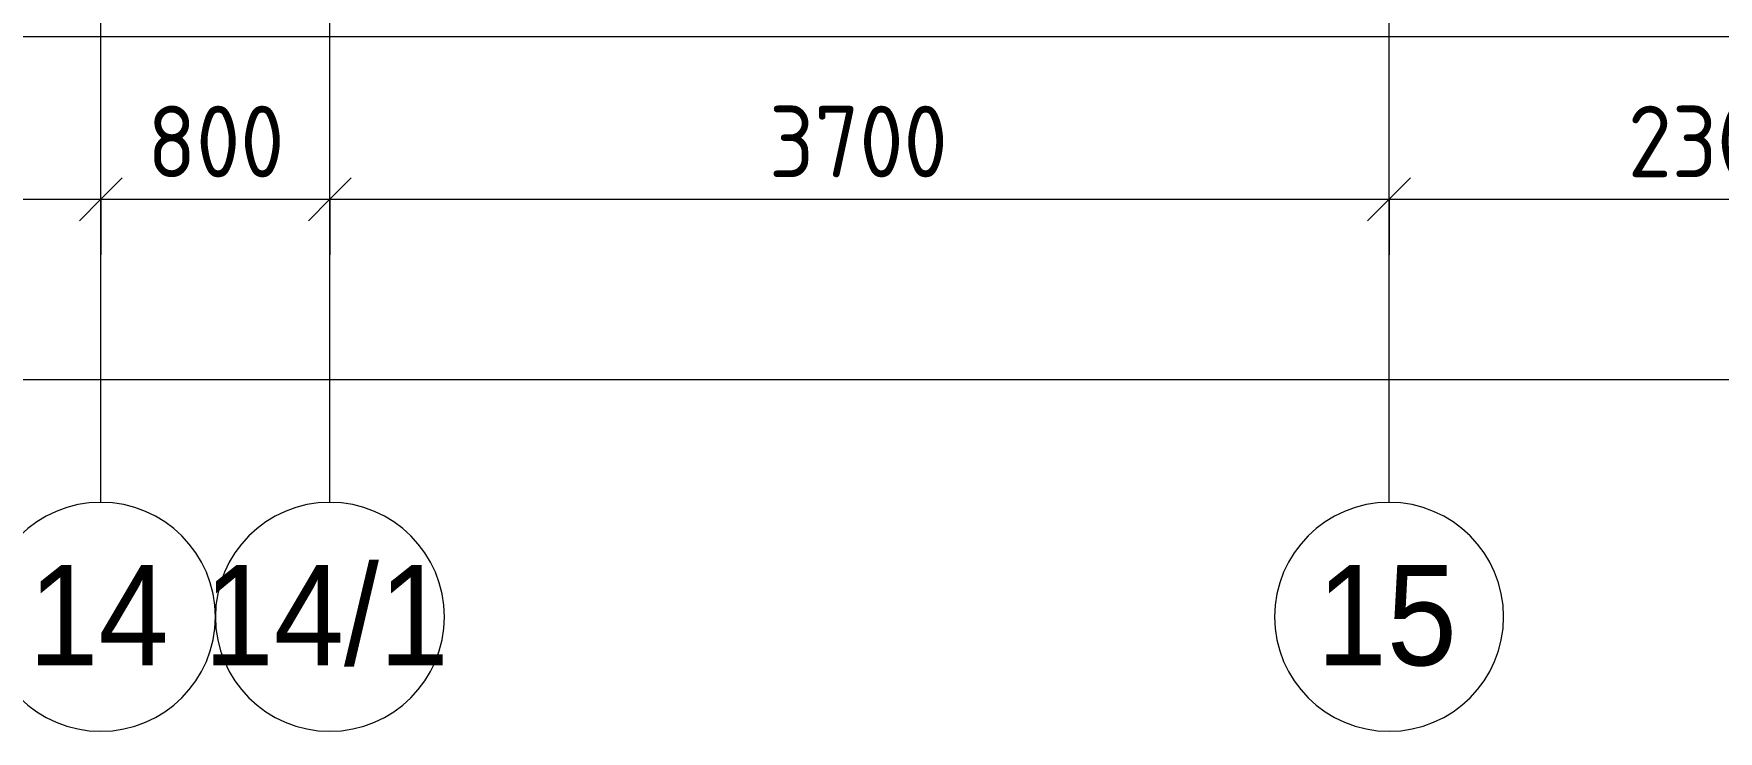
# Model space of a CAD drawing. Header units: millimetres. Extents: x 35881 to 234190, y -8553 to 29063.
# Drawn here: x 47425 to 53310, y -2706 to -269 of the extents above; entities that cross this region are included whole.
import ezdxf

# ---------------------------------------------------------------- set-up
doc = ezdxf.new("R2010")
doc.units = ezdxf.units.MM
for name, color, linetype, lineweight in [('A-ANNO-DIMS', 7, 'Continuous', 9), ('A-ANNO-DIMS-100', 7, 'Continuous', 9), ('A-WALL', 7, 'Continuous', 9), ('Оси', 7, 'Continuous', 9), ('Оси-1', 7, 'Continuous', 20)]:
    doc.layers.add(name, color=color, linetype=linetype, lineweight=lineweight)
doc.styles.add('Arial', font='arial.ttf', dxfattribs={"width": 0.9, "height": 350})
doc.styles.add('ISOCPEUR', font='isocpeur.ttf', dxfattribs={"width": 0.9, "height": 250})
doc.dimstyles.new('ISO-2_5_0_9К_БОЛЬШОЙ', dxfattribs={"dimscale": 304.8, "dimtxt": 248.995294, "dimasz": 0.492126, "dimexe": 0.393701, "dimexo": 0.984252, "dimgap": 0, "dimtad": 1, "dimdec": 0, "dimrnd": 10, "dimzin": 0, "dimdsep": 46, "dimtxsty": 'ISOCPEUR', "dimblk1": 'OBLIQUE', "dimblk2": 'OBLIQUE', "dimsah": 1, "dimcen": 0.09, "dimdle": 0.393701, "dimazin": 0, "dimtfac": 1, "dimtdec": 4, "dimtix": 1, "dimtmove": 0, "dimatfit": 3, "dimfxl": 1, "dimtvp": 1, "dimtolj": 1, "dimtzin": 0, "dimarcsym": 2})

# ---------------------------------------------------------------- blocks, each defined once
blk = doc.blocks.new('Ось сетки - D8-29747960-План размещения напольных электротехнических лючков и розеток 1 этажа в осях 12-23')
at = {"layer": 'Оси-1'}
for start, end in [(360, 180), (180, 360)]:
    blk.add_arc((0, 0), 4, start, end, dxfattribs=at)
blk = doc.blocks.new('DIMBLOCK4-План размещения напольных электротехнических лючков и розеток 1 этажа в осях 12-23')
at = {"layer": 'A-ANNO-DIMS-100'}
for p, q in [((43160, -1041.2), (43160, -727.3)), ((47660, -1041.2), (47660, -727.3)), ((43160, -847.3), (47660, -847.3)), ((43160, -847.3), (43160, -1041.2)), ((47660, -847.3), (47660, -1041.2))]:
    blk.add_line(p, q, dxfattribs=at)
at = {"layer": 'A-ANNO-DIMS-100', "lineweight": 20}
for p, q in [((43160, -847.3), (43235, -772.3)), ((47660, -847.3), (47735, -772.3)), ((43160, -847.3), (43085, -922.3)), ((47660, -847.3), (47585, -922.3))]:
    blk.add_line(p, q, dxfattribs=at)
at = {"layer": 'A-ANNO-DIMS-100', "color": 0, "insert": (45082, -520.7), "char_height": 250, "width": 787.208, "attachment_point": 1, "line_spacing_factor": 1.149209, "style": 'ISOCPEUR'}
blk.add_mtext('4500', dxfattribs=at)
blk = doc.blocks.new('_Oblique')
at = {"color": 0, "linetype": 'ByBlock', "lineweight": -2}
blk.add_line((-0.5, -0.5), (0.5, 0.5), dxfattribs=at)
blk = doc.blocks.new('DIMBLOCK5-План размещения напольных электротехнических лючков и розеток 1 этажа в осях 12-23')
at = {"layer": 'A-ANNO-DIMS-100'}
for p, q in [((47660, -1041.2), (47660, -727.3)), ((48460, -1041.2), (48460, -727.3)), ((47660, -847.3), (48460, -847.3)), ((47660, -847.3), (47660, -1041.2)), ((48460, -847.3), (48460, -1041.2))]:
    blk.add_line(p, q, dxfattribs=at)
at = {"layer": 'A-ANNO-DIMS-100', "lineweight": 20}
for p, q in [((47660, -847.3), (47735, -772.3)), ((48460, -847.3), (48535, -772.3)), ((47660, -847.3), (47585, -922.3)), ((48460, -847.3), (48385, -922.3))]:
    blk.add_line(p, q, dxfattribs=at)
at = {"layer": 'A-ANNO-DIMS-100', "color": 0, "insert": (47823, -520.7), "char_height": 250, "width": 568.858, "attachment_point": 1, "line_spacing_factor": 1.149209, "style": 'ISOCPEUR'}
blk.add_mtext('800', dxfattribs=at)
blk = doc.blocks.new('DIMBLOCK6-План размещения напольных электротехнических лючков и розеток 1 этажа в осях 12-23')
at = {"layer": 'A-ANNO-DIMS-100'}
for p, q in [((48460, -1041.2), (48460, -727.3)), ((52160, -1041.2), (52160, -727.3)), ((48460, -847.3), (52160, -847.3)), ((48460, -847.3), (48460, -1041.2)), ((52160, -847.3), (52160, -1041.2))]:
    blk.add_line(p, q, dxfattribs=at)
at = {"layer": 'A-ANNO-DIMS-100', "lineweight": 20}
for p, q in [((48460, -847.3), (48535, -772.3)), ((52160, -847.3), (52235, -772.3)), ((48460, -847.3), (48385, -922.3)), ((52160, -847.3), (52085, -922.3))]:
    blk.add_line(p, q, dxfattribs=at)
at = {"layer": 'A-ANNO-DIMS-100', "color": 0, "insert": (49994, -520.7), "char_height": 250, "width": 758.478, "attachment_point": 1, "line_spacing_factor": 1.149209, "style": 'ISOCPEUR'}
blk.add_mtext('3700', dxfattribs=at)
blk = doc.blocks.new('DIMBLOCK7-План размещения напольных электротехнических лючков и розеток 1 этажа в осях 12-23')
at = {"layer": 'A-ANNO-DIMS-100'}
for p, q in [((52160, -1041.2), (52160, -727.3)), ((54460, -1041.2), (54460, -727.3)), ((52160, -847.3), (54460, -847.3)), ((52160, -847.3), (52160, -1041.2)), ((54460, -847.3), (54460, -1041.2))]:
    blk.add_line(p, q, dxfattribs=at)
at = {"layer": 'A-ANNO-DIMS-100', "lineweight": 20}
for p, q in [((52160, -847.3), (52235, -772.3)), ((54460, -847.3), (54535, -772.3)), ((52160, -847.3), (52085, -922.3)), ((54460, -847.3), (54385, -922.3))]:
    blk.add_line(p, q, dxfattribs=at)
at = {"layer": 'A-ANNO-DIMS-100', "color": 0, "insert": (52994, -520.7), "char_height": 250, "width": 758.478, "attachment_point": 1, "line_spacing_factor": 1.149209, "style": 'ISOCPEUR'}
blk.add_mtext('2300', dxfattribs=at)
blk = doc.blocks.new('DIMBLOCK32-План размещения напольных электротехнических лючков и розеток 1 этажа в осях 12-23')
at = {"layer": 'A-ANNO-DIMS-100'}
for p, q in [((38310, -1671.5), (38310, -1357.6)), ((84560, -1671.5), (84560, -1357.6)), ((38190, -1477.6), (84680, -1477.6)), ((38310, -1477.6), (38310, -1671.5)), ((84560, -1477.6), (84560, -1671.5))]:
    blk.add_line(p, q, dxfattribs=at)
at = {"layer": 'A-ANNO-DIMS-100', "lineweight": 20}
for p, q in [((38310, -1477.6), (38385, -1402.6)), ((84560, -1477.6), (84635, -1402.6)), ((38310, -1477.6), (38235, -1552.6)), ((84560, -1477.6), (84485, -1552.6))]:
    blk.add_line(p, q, dxfattribs=at)
at = {"layer": 'A-ANNO-DIMS-100', "color": 0, "insert": (61028, -1150.9), "char_height": 250, "width": 976.828, "attachment_point": 1, "line_spacing_factor": 1.149209, "style": 'ISOCPEUR'}
blk.add_mtext('46250', dxfattribs=at)

msp = doc.modelspace()

# ---------------------------------------------------------------- linework, layer by layer
at = {"layer": 'A-WALL'}
msp.add_line((72280, -280), (38742.7, -280), dxfattribs=at)
at = {"layer": 'Оси'}
for p, q in [((47660, -1906.3), (47660, 593.7)), ((48460, -1906.3), (48460, 593.7)), ((52160, -1906.3), (52160, 593.7))]:
    msp.add_line(p, q, dxfattribs=at)

# ---------------------------------------------------------------- block references
at = {"layer": 'Оси-1', "xscale": 99.99999999999993, "yscale": 99.99999999999993, "zscale": 99.99999999999993}
for p in [(47660, -2306.3), (48460, -2306.3), (52160, -2306.3)]:
    msp.add_blockref('Ось сетки - D8-29747960-План размещения напольных электротехнических лючков и розеток 1 этажа в осях 12-23', p, dxfattribs=at)

# ---------------------------------------------------------------- texts
at = {"layer": 'Оси', "char_height": 350, "attachment_point": 1, "style": 'Arial'}
for s, insert, width in [('14/1', (48019.7, -2125.6), 1060.633), ('14', (47407.4, -2125.6), 606.076), ('15', (51907.4, -2125.6), 606.076)]:
    msp.add_mtext(s, dxfattribs=dict(at, insert=insert, width=width))

# ---------------------------------------------------------------- dimensions: what is measured, and where the dimension line sits
at = {"layer": 'A-ANNO-DIMS'}
for base, p1, p2, override, picture, middle in [((47660, -847.3), (43160, -741.2), (47660, -741.2), {"dimpost": '<>', "dimfxl": 4500}, 'DIMBLOCK4-План размещения напольных электротехнических лючков и розеток 1 этажа в осях 12-23', (45410, -722.3)), ((48460, -847.3), (47660, -741.2), (48460, -741.2), {"dimpost": '<>', "dimfxl": 800}, 'DIMBLOCK5-План размещения напольных электротехнических лючков и розеток 1 этажа в осях 12-23', (48060, -722.3)), ((52160, -847.3), (48460, -741.2), (52160, -741.2), {"dimpost": '<>', "dimfxl": 3700}, 'DIMBLOCK6-План размещения напольных электротехнических лючков и розеток 1 этажа в осях 12-23', (50310, -722.3)), ((54460, -847.3), (52160, -741.2), (54460, -741.2), {"dimpost": '<>', "dimfxl": 2300}, 'DIMBLOCK7-План размещения напольных электротехнических лючков и розеток 1 этажа в осях 12-23', (53310, -722.3)), ((84560, -1477.6), (38310, -1371.5), (84560, -1371.5), {"dimpost": '<>', "dimfxl": 46250}, 'DIMBLOCK32-План размещения напольных электротехнических лючков и розеток 1 этажа в осях 12-23', (61435, -1352.6))]:
    dim = msp.add_linear_dim(base=base, p1=p1, p2=p2, dimstyle='ISO-2_5_0_9К_БОЛЬШОЙ', override=override, dxfattribs=at)
    dim.commit()
    dim.dimension.update_dxf_attribs({"geometry": picture, "text_midpoint": middle})

doc.saveas('drawing.dxf')
